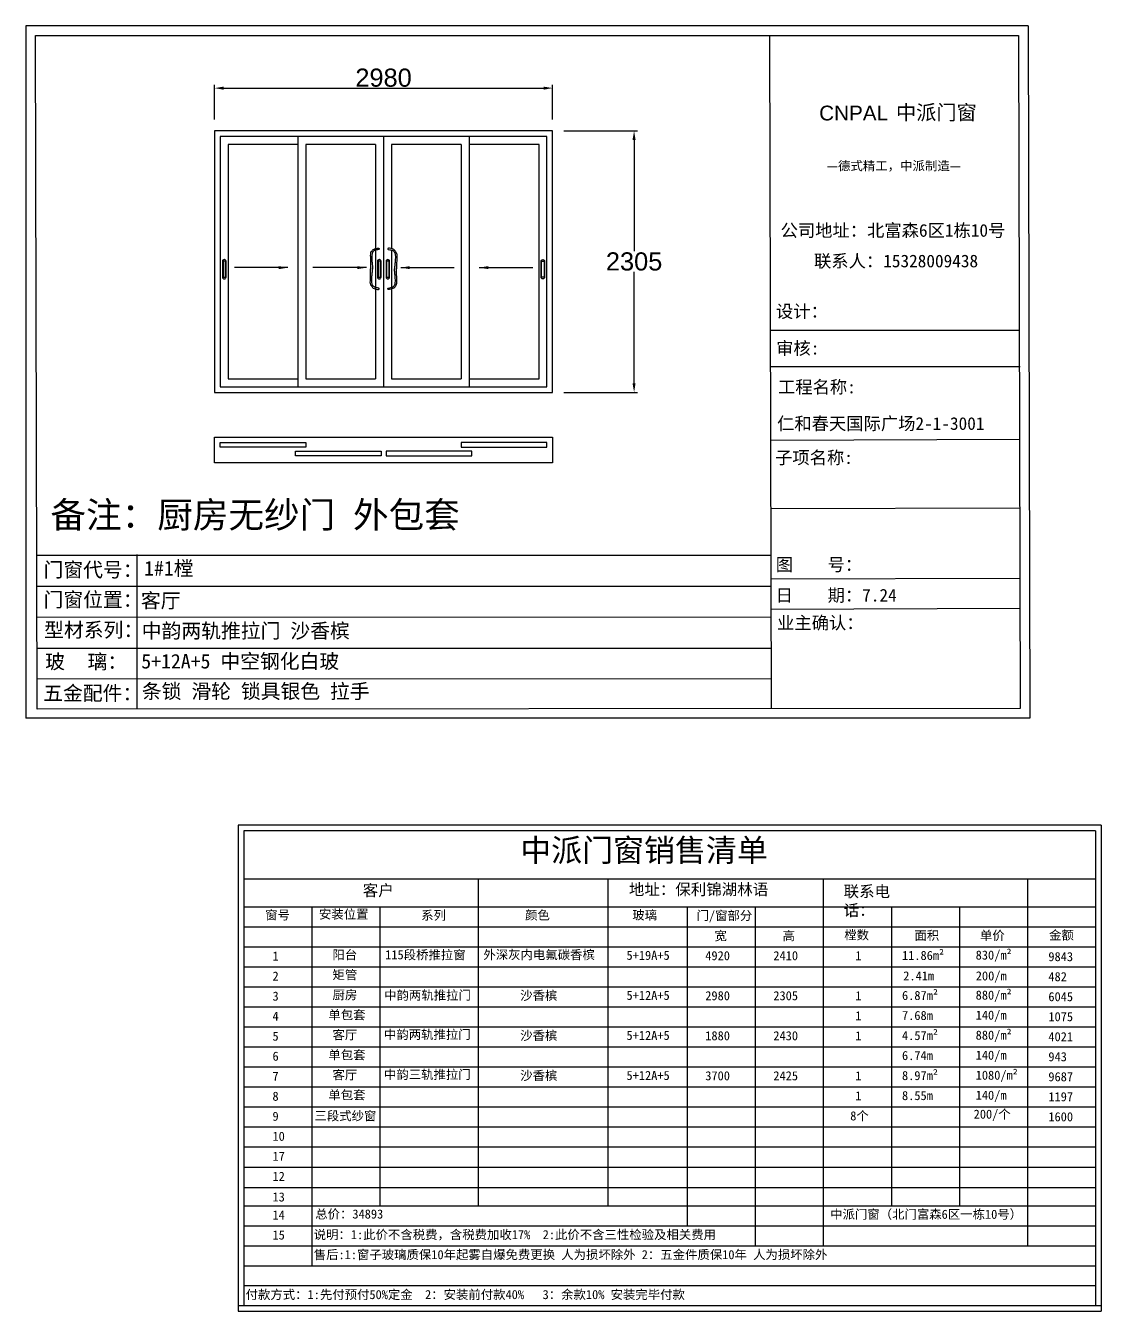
# Model space of a CAD drawing. Header units: inches. Extents: x -138455 to 599497, y -747149 to 13167.
# Drawn here: x 380457 to 389936, y -236700 to -225367 of the extents above; entities that cross this region are included whole.
import ezdxf

# ---------------------------------------------------------------- set-up
doc = ezdxf.new("R2010")
doc.units = ezdxf.units.IN
doc.header["$MEASUREMENT"] = 0
doc.header["$PDMODE"] = 35
doc.header["$PDSIZE"] = -3
doc.layers.add('0 @ 1', color=7, linetype='Continuous')
doc.styles.add('Annotative', font='arialbd.ttf')
doc.styles.add('MtXpl_', font='')
doc.styles.get("Standard").update_dxf_attribs({"font": 'arial.ttf'})
doc.styles.get('MtXpl_').set_extended_font_data('SimSun')
doc.dimstyles.get("Standard").update_dxf_attribs({"dimtxt": 80, "dimasz": 70, "dimexe": 40, "dimexo": 80, "dimgap": 0, "dimtad": 1, "dimtih": 1, "dimtoh": 1, "dimdec": 0, "dimzin": 0, "dimdsep": 46, "dimtxsty": 'Standard', "dimcen": 0.09, "dimadec": 0, "dimazin": 0, "dimtfac": 1, "dimtdec": 0, "dimtofl": 0, "dimtmove": 0, "dimatfit": 3, "dimfxl": 0, "dimtolj": 1, "dimtzin": 0, "dimarcsym": 0})

# ---------------------------------------------------------------- blocks, each defined once
blk = doc.blocks.new('*D1062')
at = {"color": 0, "lineweight": -2, "transparency": 16777216}
for p, q in [((382121, -226194), (382121, -225887)), ((382201, -225917), (385021, -225917)), ((385101, -226194), (385101, -225887))]:
    blk.add_line(p, q, dxfattribs=at)
at = {"color": 0, "transparency": 16777216}
for points in [[(382201, -225904), (382201, -225931), (382121, -225917)], [(385021, -225904), (385021, -225931), (385101, -225917)]]:
    blk.add_solid(points, dxfattribs=at)
at = {"layer": 'Defpoints', "color": 0, "transparency": 16777216}
for p in [(385101, -225917), (382121, -226294), (385101, -226294)]:
    blk.add_point(p, dxfattribs=at)
at = {"color": 0, "transparency": 16777216, "insert": (383611, -225826), "char_height": 160, "attachment_point": 5}
blk.add_mtext('\\A1;2980', dxfattribs=at)
blk = doc.blocks.new('*D1063')
at = {"color": 0, "lineweight": -2, "transparency": 16777216}
for p, q in [((385201, -226294), (385849, -226294)), ((385819, -226374), (385819, -227355)), ((385819, -228519), (385819, -227538)), ((385201, -228599), (385849, -228599))]:
    blk.add_line(p, q, dxfattribs=at)
at = {"color": 0, "transparency": 16777216}
for points in [[(385805, -226374), (385832, -226374), (385819, -226294)], [(385805, -228519), (385832, -228519), (385819, -228599)]]:
    blk.add_solid(points, dxfattribs=at)
at = {"layer": 'Defpoints', "color": 0, "transparency": 16777216}
for p in [(385101, -226294), (385101, -228599), (385819, -228599)]:
    blk.add_point(p, dxfattribs=at)
at = {"color": 0, "transparency": 16777216, "insert": (385819, -227446), "char_height": 160, "attachment_point": 5}
blk.add_mtext('\\A1;2305', dxfattribs=at)
blk = doc.blocks.new('123hhh')
for centre, radius, start, end in [((280706.3, -83231.5), 10, 16.4502, 30.1514), ((280724, -83285), 15, 176.7622, 183.2378), ((280706.3, -83338.5), 10, 329.8486, 343.5498)]:
    blk.add_arc(centre, radius, start, end)
for points, knots in [([(280691.5, -83211), (280688.9, -83210.6), (280685.3, -83210.1), (280685, -83215), (280689.9, -83216.5), (280695.6, -83216.9), (280703.8, -83219.4), (280710.5, -83226.2), (280712.5, -83239.1), (280711.7, -83253.6), (280710.7, -83267.6), (280709.5, -83277.4), (280709.2, -83282.1), (280709.1, -83284.2)], [0, 0, 0, 0, 6.082763, 8.582763, 11.318747, 19.461781, 26.725965, 36.438119, 46.233865, 64.642794, 80.276332, 88.205882, 94.390611, 94.390611, 94.390611, 94.390611]), ([(280714.9, -83226.5), (280712.4, -83222.1), (280706.8, -83213.8), (280697, -83212), (280691.5, -83211)], [0.93741, 0.93741, 0.93741, 0.93741, 13.606526, 29.417915, 29.417915, 29.417915, 29.417915]), ([(280715.8, -83228.7), (280716.2, -83230), (280717.4, -83234.2), (280716.8, -83248.6), (280716.7, -83266), (280716.7, -83280.5), (280716.7, -83285)], [1.197256, 1.197256, 1.197256, 1.197256, 5.358743, 14.155697, 44.084834, 57.684594, 57.684594, 57.684594, 57.684594]), ([(280691.5, -83359), (280688.9, -83359.4), (280685.3, -83359.9), (280685, -83355), (280689.9, -83353.5), (280695.6, -83353.1), (280703.8, -83350.6), (280710.5, -83343.8), (280712.5, -83330.9), (280711.7, -83316.4), (280710.7, -83302.4), (280709.5, -83292.6), (280709.2, -83287.9), (280709.1, -83285.8)], [0, 0, 0, 0, 6.082763, 8.582763, 11.318747, 19.461781, 26.725965, 36.438119, 46.233865, 64.642794, 80.276332, 88.205882, 94.390611, 94.390611, 94.390611, 94.390611]), ([(280715.8, -83341.3), (280716.2, -83340), (280717.4, -83335.8), (280716.8, -83321.4), (280716.7, -83304), (280716.7, -83289.5), (280716.7, -83285)], [1.197256, 1.197256, 1.197256, 1.197256, 5.358743, 14.155697, 44.084834, 57.684594, 57.684594, 57.684594, 57.684594]), ([(280714.9, -83343.5), (280712.4, -83347.9), (280706.8, -83356.2), (280697, -83358), (280691.5, -83359)], [0.93741, 0.93741, 0.93741, 0.93741, 13.606526, 29.417915, 29.417915, 29.417915, 29.417915])]:
    blk.add_open_spline(points, degree=3, knots=knots)

msp = doc.modelspace()

# ---------------------------------------------------------------- linework, layer by layer
for p, q in [((389292.4, -225367.3), (380457.4, -225367)), ((380457.4, -225367), (380457.4, -231472.5)), ((389292.4, -225367.3), (389307.9, -231472.5)), ((380542.7, -225452.1), (389207.3, -225452.3)), ((380558.2, -231391.7), (380542.7, -225452.1)), ((387012.6, -225452.3), (387027.8, -231387.2)), ((389207.3, -225452.3), (389222.8, -231387.2)), ((387012.3, -225631.5), (387012.3, -225631.7)), ((385051, -226344), (382171, -226344)), ((382171, -226344), (382171, -228549)), ((382241, -226414), (382241, -228479)), ((382856, -226414), (382241, -226414)), ((382856, -226344), (382856, -228549)), ((382926, -226414), (382926, -228479)), ((383541, -226414), (382926, -226414)), ((383541, -226414), (383541, -228479)), ((383611, -226344), (383611, -228549)), ((383681, -226414), (383681, -227331.3)), ((384296, -226414), (383681, -226414)), ((384296, -226414), (384296, -228479)), ((384366, -226344), (384366, -228549)), ((384981, -226414), (384366, -226414)), ((384981, -228479), (384981, -226414)), ((385051, -228549), (385051, -226344)), ((383681, -227344.5), (383681, -227674.8)), ((383681, -227688), (383681, -228479)), ((387020.1, -228050.2), (389215, -228050.5)), ((387027.4, -228372.2), (389222.3, -228372.4)), ((382171, -228549), (385051, -228549)), ((382241, -228479), (382856, -228479)), ((382926, -228479), (383541, -228479)), ((383681, -228479), (384296, -228479)), ((384366, -228479), (384981, -228479)), ((387022.9, -229019.1), (389217.7, -229012.7)), ((387023.7, -229622.4), (389218.6, -229615.9)), ((380557.3, -230034.9), (387023.9, -230035.1)), ((381437.1, -230028.2), (381437.5, -231385.6)), ((387024.5, -230244), (389219.4, -230237.5)), ((380557.5, -230307.4), (387024.7, -230306.2)), ((387025.3, -230508.9), (389220.2, -230502.5)), ((380557.7, -230580), (387025.5, -230578.8)), ((380557.9, -230852.7), (387026.3, -230852.9)), ((380558, -231123.3), (387027.8, -231120.8)), ((389222.8, -231387.2), (380558.2, -231391.7)), ((389307.9, -231472.5), (380457.4, -231472.5)), ((389936.2, -232414), (382329.1, -232414)), ((382329.1, -232414), (382329.1, -236699.8)), ((389936.2, -232414), (389936.2, -236699.8)), ((389886.2, -232464), (382379.1, -232464)), ((382379.1, -232464), (382379.1, -236649.8)), ((389886.2, -232464), (389886.2, -236649.8)), ((389886.2, -232890.3), (382379.1, -232890.3)), ((384443.7, -232890.3), (384443.7, -235768.8)), ((385586.2, -232890.3), (385586.2, -235251.5)), ((387486.2, -232890.3), (387486.2, -236121.8)), ((389286.2, -232890.3), (389286.2, -234722)), ((382379.1, -233133.8), (389886.2, -233133.8)), ((382979.1, -233133.8), (382979.1, -234722)), ((383579.1, -233133.8), (383579.1, -234722)), ((386286.2, -233133.8), (386286.2, -235251.5)), ((386886.2, -233133.8), (386886.2, -236121.8)), ((388086.2, -233133.8), (388086.2, -235768.8)), ((388686.2, -233133.8), (388686.2, -234722)), ((382379.1, -233310.3), (389886.2, -233310.3)), ((382379.1, -233486.7), (389886.2, -233486.7)), ((382379.1, -233663.2), (389886.2, -233663.2)), ((382379.1, -233839.7), (389886.2, -233839.7)), ((382379.1, -234016.2), (389886.2, -234016.2)), ((382379.1, -234192.6), (389886.2, -234192.6)), ((382379.1, -234369.1), (389886.2, -234369.1)), ((382379.1, -234545.6), (389886.2, -234545.6)), ((382379.1, -234722), (389886.2, -234722)), ((382979.1, -234722), (382979.1, -235427.9)), ((383579.1, -234722), (383579.1, -235251.5)), ((388686.2, -234722), (388686.2, -235768.8)), ((389286.2, -234722), (389286.2, -236121.8)), ((382379.1, -234898.5), (389886.2, -234898.5)), ((382379.1, -235075), (389886.2, -235075)), ((382379.1, -235251.5), (389886.2, -235251.5)), ((383579.1, -235251.5), (383579.1, -235768.8)), ((385586.2, -235251.5), (385586.2, -235768.8)), ((386286.2, -235251.5), (386286.2, -235945.3)), ((382379.1, -235427.9), (389886.2, -235427.9)), ((382979.1, -235427.9), (382979.1, -236297.8)), ((382379.1, -235609.7), (389886.2, -235609.7)), ((382379.1, -235768.8), (389886.2, -235768.8)), ((382379.1, -235945.3), (389886.2, -235945.3)), ((382379.1, -236121.8), (389886.2, -236121.8)), ((382379.1, -236297.8), (389886.2, -236297.8)), ((382379.1, -236473.8), (389886.2, -236473.8)), ((382329.1, -236649.8), (389936.2, -236649.8)), ((382329.1, -236699.8), (389936.2, -236699.8))]:
    msp.add_line(p, q)
for points in [[(382121, -228599), (385101, -228599), (385101, -226294), (382121, -226294)], [(382218.7, -227443.2), (382196, -227443.2), (382196, -227583.8), (382218.7, -227583.8)], [(382218.7, -227443.2), (382196, -227443.2), (382196, -227583.8), (382218.7, -227583.8)], [(383585, -227443.2), (383562.3, -227443.2), (383562.3, -227583.8), (383585, -227583.8)], [(383585, -227443.2), (383562.3, -227443.2), (383562.3, -227583.8), (383585, -227583.8)], [(383660.3, -227443.2), (383637.6, -227443.2), (383637.6, -227583.8), (383660.3, -227583.8)], [(383660.3, -227443.2), (383637.6, -227443.2), (383637.6, -227583.8), (383660.3, -227583.8)], [(385003.3, -227443.2), (385026, -227443.2), (385026, -227583.8), (385003.3, -227583.8)], [(385003.3, -227443.2), (385026, -227443.2), (385026, -227583.8), (385003.3, -227583.8)], [(382121, -228992.8), (385101, -228992.8), (385101, -229218.9), (382121, -229218.9)], [(382171, -229041.1), (382926, -229041.1), (382926, -229081.1), (382171, -229081.1)], [(382834.4, -229118.6), (383589.4, -229118.6), (383589.4, -229158.6), (382834.4, -229158.6)], [(384388.9, -229118.6), (383633.9, -229118.6), (383633.9, -229158.6), (384388.9, -229158.6)], [(385051, -229041.1), (384296, -229041.1), (384296, -229081.1), (385051, -229081.1)]]:
    msp.add_lwpolyline(points, close=True)
for points in [[(382208, -227428.6), (382206.2, -227428.6, 0.4142136), (382191.3, -227443.5), (382191.3, -227583.1, 0.4142136), (382206.2, -227598), (382208, -227598, 0.4142136), (382222.9, -227583.1), (382222.9, -227443.5, 0.4142136)], [(382208, -227428.6), (382206.2, -227428.6, 0.4142136), (382191.3, -227443.5), (382191.3, -227583.1, 0.4142136), (382206.2, -227598), (382208, -227598, 0.4142136), (382222.9, -227583.1), (382222.9, -227443.5, 0.4142136)], [(383574.3, -227428.6), (383572.5, -227428.6, 0.4142136), (383557.6, -227443.5), (383557.6, -227583.1, 0.4142136), (383572.5, -227598), (383574.3, -227598, 0.4142136), (383589.2, -227583.1), (383589.2, -227443.5, 0.4142136)], [(383574.3, -227428.6), (383572.5, -227428.6, 0.4142136), (383557.6, -227443.5), (383557.6, -227583.1, 0.4142136), (383572.5, -227598), (383574.3, -227598, 0.4142136), (383589.2, -227583.1), (383589.2, -227443.5, 0.4142136)], [(383649.5, -227428.6), (383647.8, -227428.6, 0.4142136), (383632.9, -227443.5), (383632.9, -227583.1, 0.4142136), (383647.8, -227598), (383649.5, -227598, 0.4142136), (383664.5, -227583.1), (383664.5, -227443.5, 0.4142136)], [(383649.5, -227428.6), (383647.8, -227428.6, 0.4142136), (383632.9, -227443.5), (383632.9, -227583.1, 0.4142136), (383647.8, -227598), (383649.5, -227598, 0.4142136), (383664.5, -227583.1), (383664.5, -227443.5, 0.4142136)], [(385014.1, -227428.6), (385015.8, -227428.6, -0.4142136), (385030.7, -227443.5), (385030.7, -227583.1, -0.4142136), (385015.8, -227598), (385014.1, -227598, -0.4142136), (384999.1, -227583.1), (384999.1, -227443.5, -0.4142136)], [(385014.1, -227428.6), (385015.8, -227428.6, -0.4142136), (385030.7, -227443.5), (385030.7, -227583.1, -0.4142136), (385015.8, -227598), (385014.1, -227598, -0.4142136), (384999.1, -227583.1), (384999.1, -227443.5, -0.4142136)]]:
    msp.add_lwpolyline(points, format="xyb", close=True)

# ---------------------------------------------------------------- block references
at = {"yscale": 2.457178888009928, "zscale": 2.457178888009928}
for p, xscale in [((1073266.8, -22863.5), -2.457178888009928), ((-306044.8, -22863.5), 2.457178888009928)]:
    msp.add_blockref('123hhh', p, dxfattribs=dict(at, xscale=xscale))

# ---------------------------------------------------------------- texts
msp.add_text('CNPAL', height=130.44).set_placement((387449.9, -226202.1))
at = {"style": 'MtXpl_'}
for s, height, p in [('中派门窗', 130.44, (388127.2, -226196.7)), ('—德式精工，中派制造—', 80.268, (387518.1, -226641.8)), ('公司地址：北富森6区1栋10号', 111.776, (387109.6, -227227.2)), ('联系人：15328009438', 111.776, (387404.5, -227496.8)), ('设计：', 111.78, (387069.3, -227941)), ('审核:', 111.78, (387071.1, -228265.7)), ('工程名称:', 111.78, (387086.9, -228607.6)), ('仁和春天国际广场2-1-3001', 111.776, (387078.7, -228929.7)), ('子项名称:', 111.78, (387060.9, -229230)), ('图    号：', 111.78, (387067.2, -230173)), ('日    期：7.24', 111.776, (387067.5, -230443.3)), ('业主确认：', 111.78, (387079.3, -230686.6))]:
    msp.add_text(s, height=height, dxfattribs=at).set_placement(p)
at = {"insert": (380675.3, -229563.3), "char_height": 230, "attachment_point": 1, "style": 'MtXpl_'}
msp.add_mtext_dynamic_manual_height_columns('{\\fSimSun|b1|i0|c134|p2;备注：厨房无纱门 外包套}', width=5156.596, gutter_width=903.5, heights=[0], dxfattribs=at)
at = {"layer": '0 @ 1', "style": 'Annotative'}
for s, p in [('门窗代号：', (380614.2, -230226.7)), ('门窗位置：', (380614.2, -230490.5)), ('型材系列：', (380619.6, -230757)), ('玻    璃：', (380628.5, -231036.4)), ('五金配件：', (380611, -231314.8))]:
    msp.add_text(s, height=128.05, dxfattribs=at).set_placement(p)
at = {"layer": '0 @ 1', "attachment_point": 1, "style": 'Annotative'}
for s, width, insert, char_height in [('{\\fSimSun|b1|i0|c134|p2;1#1樘}', 4396.385, (381500.9, -230085.6), 128.052), ('{\\fSimSun|b1|i0|c134|p2;客厅  }', 4396.385, (381472.3, -230370.9), 128.052), ('{\\fSimSun|b1|i0|c134|p2;中韵两轨推拉门 沙香槟}', 4396.385, (381479.7, -230636.7), 128.052), ('{\\fSimSun|b1|i0|c134|p2;5+12A+5 中空钢化白玻 }', 5972.399, (381475.6, -230905.3), 128.052), ('{\\fSimSun|b1|i0|c134|p2;条锁 滑轮 锁具银色 拉手}', 5156.596, (381480.5, -231169.9), 128.052), ('{\\fSimSun|b1|i0|c134|p2;中派门窗销售清单}', 2676.689, (384815.3, -232535), 200), ('{\\fSimSun|b1|i0|c134|p2;客户}', 485.592, (383428, -232939), 100), ('{\\fSimSun|b1|i0|c134|p2;地址：保利锦湖林语}', 1564.514, (385773.2, -232930.5), 100), ('{\\fSimSun|b1|i0|c134|p2;联系电话：}', 603.897, (387665.8, -232948), 100), ('{\\fSimSun|b1|i0|c134|p2;窗号}', 485.592, (382567.8, -233166.4), 80), ('{\\fSimSun|b1|i0|c134|p2;安装位置}', 485.592, (383041.6, -233159.3), 80), ('{\\fSimSun|b1|i0|c134|p2;系列}', 485.592, (383942.5, -233168.6), 80), ('{\\fSimSun|b1|i0|c134|p2;颜色}', 485.592, (384858.4, -233166.6), 80), ('{\\fSimSun|b1|i0|c134|p2;玻璃}', 485.592, (385803, -233166.6), 80), ('{\\fSimSun|b1|i0|c134|p2;门/窗部分}', 603.897, (386369.3, -233170.6), 80), ('{\\fSimSun|b1|i0|c134|p2;宽}', 603.897, (386527.8, -233349.3), 80), ('{\\fSimSun|b1|i0|c134|p2;高}', 603.897, (387127.8, -233349.3), 80), ('{\\fSimSun|b1|i0|c134|p2;樘数}', 603.897, (387671.1, -233342.3), 80), ('{\\fSimSun|b1|i0|c134|p2;面积}', 603.897, (388289.6, -233346.2), 80), ('{\\fSimSun|b1|i0|c134|p2;单价}', 603.897, (388867.3, -233346.2), 80), ('{\\fSimSun|b1|i0|c134|p2;金额}', 603.897, (389476, -233343.4), 80), ('{\\fSimSun|b1|i0|c134|p2;1}', 485.592, (382632.1, -233528.7), 80), ('{\\fSimSun|b1|i0|c134|p2;阳台}', 921.091, (383161.1, -233517), 80), ('{\\fSimSun|b1|i0|c134|p2;115段桥推拉窗}', 921.091, (383625.2, -233517), 80), ('{\\fSimSun|b1|i0|c134|p2;外深灰内电氟碳香槟}', 1110.355, (384490.9, -233516.2), 80), ('{\\fSimSun|b1|i0|c134|p2;5+19A+5}', 753.781, (385751.9, -233522), 80), ('{\\fSimSun|b1|i0|c134|p2;4920}', 753.781, (386446.1, -233524.9), 80), ('{\\fSimSun|b1|i0|c134|p2;2410}', 753.781, (387046.1, -233524.9), 80), ('{\\fSimSun|b1|i0|c134|p2;1}', 753.781, (387768.6, -233525.2), 80), ('{\\fSimSun|b1|i0|c134|p2;11.86m²}', 753.781, (388179.9, -233522.7), 80), ('{\\fSimSun|b1|i0|c134|p2;830/m²}', 753.781, (388829.1, -233519.6), 80), ('{\\fSimSun|b1|i0|c134|p2;9843}', 753.781, (389469.9, -233533.2), 80), ('{\\fSimSun|b1|i0|c134|p2;矩管}', 921.091, (383161.1, -233693.4), 80), ('{\\fSimSun|b1|i0|c134|p2;2}', 485.592, (382632.1, -233705.1), 80), ('{\\fSimSun|b1|i0|c134|p2;2.41m}', 753.781, (388190.9, -233703.1), 80), ('{\\fSimSun|b1|i0|c134|p2;200/m}', 753.781, (388830.1, -233703.1), 80), ('{\\fSimSun|b1|i0|c134|p2;482}', 753.781, (389469.9, -233709.7), 80), ('{\\fSimSun|b1|i0|c134|p2;3}', 485.592, (382632.1, -233881.6), 80), ('{\\fSimSun|b1|i0|c134|p2;厨房}', 921.091, (383161.1, -233869.9), 80), ('{\\fSimSun|b1|i0|c134|p2;中韵两轨推拉门}', 921.091, (383616.7, -233873.3), 80), ('{\\fSimSun|b1|i0|c134|p2;沙香槟}', 1110.355, (384815.3, -233875.1), 80), ('{\\fSimSun|b1|i0|c134|p2;5+12A+5}', 753.781, (385751.9, -233874.9), 80), ('{\\fSimSun|b1|i0|c134|p2;2980}', 753.781, (386446.1, -233877.8), 80), ('{\\fSimSun|b1|i0|c134|p2;2305}', 753.781, (387046.1, -233877.8), 80), ('{\\fSimSun|b1|i0|c134|p2;1}', 753.781, (387768.6, -233878.1), 80), ('{\\fSimSun|b1|i0|c134|p2;6.87m²}', 753.781, (388179.9, -233875.7), 80), ('{\\fSimSun|b1|i0|c134|p2;880/m²}', 753.781, (388829.1, -233872.6), 80), ('{\\fSimSun|b1|i0|c134|p2;6045}', 753.781, (389469.9, -233886.2), 80), ('{\\fSimSun|b1|i0|c134|p2;4}', 485.592, (382632.1, -234058.1), 80), ('{\\fSimSun|b1|i0|c134|p2;单包套}', 921.091, (383124.6, -234046.4), 80), ('{\\fSimSun|b1|i0|c134|p2;1}', 753.781, (387768.6, -234054.6), 80), ('{\\fSimSun|b1|i0|c134|p2;7.68m}', 753.781, (388179.9, -234052.2), 80), ('{\\fSimSun|b1|i0|c134|p2;140/m}', 753.781, (388829.1, -234049), 80), ('{\\fSimSun|b1|i0|c134|p2;1075}', 753.781, (389469.9, -234062.6), 80), ('{\\fSimSun|b1|i0|c134|p2;5}', 485.592, (382632.1, -234234.6), 80), ('{\\fSimSun|b1|i0|c134|p2;客厅}', 921.091, (383161.1, -234222.8), 80), ('{\\fSimSun|b1|i0|c134|p2;中韵两轨推拉门}', 921.091, (383614.6, -234219.3), 80), ('{\\fSimSun|b1|i0|c134|p2;沙香槟}', 1110.355, (384815.3, -234228.1), 80), ('{\\fSimSun|b1|i0|c134|p2;5+12A+5}', 753.781, (385751.9, -234227.9), 80), ('{\\fSimSun|b1|i0|c134|p2;1880}', 753.781, (386446.1, -234230.8), 80), ('{\\fSimSun|b1|i0|c134|p2;2430}', 753.781, (387046.1, -234230.8), 80), ('{\\fSimSun|b1|i0|c134|p2;1}', 753.781, (387768.6, -234231.1), 80), ('{\\fSimSun|b1|i0|c134|p2;4.57m²}', 753.781, (388179.9, -234228.6), 80), ('{\\fSimSun|b1|i0|c134|p2;880/m²}', 753.781, (388829.1, -234225.5), 80), ('{\\fSimSun|b1|i0|c134|p2;4021}', 753.781, (389469.9, -234239.1), 80), ('{\\fSimSun|b1|i0|c134|p2;6}', 485.592, (382632.1, -234411), 80), ('{\\fSimSun|b1|i0|c134|p2;单包套}', 921.091, (383124.6, -234399.3), 80), ('{\\fSimSun|b1|i0|c134|p2;6.74m}', 753.781, (388179.9, -234405.1), 80), ('{\\fSimSun|b1|i0|c134|p2;140/m}', 753.781, (388829.1, -234402), 80), ('{\\fSimSun|b1|i0|c134|p2;943}', 753.781, (389469.9, -234415.6), 80), ('{\\fSimSun|b1|i0|c134|p2;客厅}', 921.091, (383161.1, -234575.8), 80), ('{\\fSimSun|b1|i0|c134|p2;中韵三轨推拉门}', 921.091, (383614.6, -234572.2), 80), ('{\\fSimSun|b1|i0|c134|p2;沙香槟}', 1110.355, (384815.3, -234581), 80), ('{\\fSimSun|b1|i0|c134|p2;5+12A+5}', 753.781, (385751.9, -234580.8), 80), ('{\\fSimSun|b1|i0|c134|p2;3700}', 753.781, (386446.1, -234583.7), 80), ('{\\fSimSun|b1|i0|c134|p2;2425}', 753.781, (387046.1, -234583.7), 80), ('{\\fSimSun|b1|i0|c134|p2;1}', 753.781, (387768.6, -234584), 80), ('{\\fSimSun|b1|i0|c134|p2;8.97m²}', 753.781, (388179.9, -234581.6), 80), ('{\\fSimSun|b1|i0|c134|p2;1080/m²}', 753.781, (388829.1, -234578.5), 80), ('{\\fSimSun|b1|i0|c134|p2;7}', 485.592, (382632.1, -234587.5), 80), ('{\\fSimSun|b1|i0|c134|p2;9687}', 753.781, (389469.9, -234592.1), 80), ('{\\fSimSun|b1|i0|c134|p2;8}', 485.592, (382632.1, -234764), 80), ('{\\fSimSun|b1|i0|c134|p2;单包套}', 921.091, (383124.6, -234752.2), 80), ('{\\fSimSun|b1|i0|c134|p2;1}', 753.781, (387768.6, -234760.5), 80), ('{\\fSimSun|b1|i0|c134|p2;8.55m}', 753.781, (388179.9, -234758), 80), ('{\\fSimSun|b1|i0|c134|p2;140/m}', 753.781, (388829.1, -234754.9), 80), ('{\\fSimSun|b1|i0|c134|p2;1197}', 753.781, (389469.9, -234768.5), 80), ('{\\fSimSun|b1|i0|c134|p2;三段式纱窗}', 921.091, (383002, -234936.6), 80), ('{\\fSimSun|b1|i0|c134|p2;8个}', 753.781, (387723.7, -234937), 80), ('{\\fSimSun|b1|i0|c134|p2;200/个}', 753.781, (388811.4, -234922), 80), ('{\\fSimSun|b1|i0|c134|p2;9}', 485.592, (382632.1, -234940.4), 80), ('{\\fSimSun|b1|i0|c134|p2;1600}', 753.781, (389469.9, -234945), 80), ('{\\fSimSun|b1|i0|c134|p2;10}', 485.592, (382632.1, -235116.9), 80), ('{\\fSimSun|b1|i0|c134|p2;17}', 485.592, (382632.1, -235293.4), 80), ('{\\fSimSun|b1|i0|c134|p2;12}', 485.592, (382632.1, -235469.9), 80), ('{\\fSimSun|b1|i0|c134|p2;13}', 485.592, (382632.1, -235651.6), 80), ('{\\fSimSun|b1|i0|c134|p2;14}', 485.592, (382632.1, -235810.8), 80), ('{\\fSimSun|b1|i0|c134|p2;总价：34893}', 2423.77, (383008.8, -235802), 80), ('{\\fSimSun|b1|i0|c134|p2;中派门窗（北门富森6区一栋10号）}', 1756.126, (387547, -235804.4), 80), ('{\\fSimSun|b1|i0|c134|p2;15}', 485.592, (382632.1, -235987.2), 80), ('{\\fSimSun|b1|i0|c134|p2;说明：1:此价不含税费，含税费加收17%  2:此价不含三性检验及相关费用}', 3920.385, (382995.4, -235983.8), 80), ('{\\fSimSun|b1|i0|c134|p2;售后:1:窗子玻璃质保10年起雾自爆免费更换 人为损坏除外 2：五金件质保10年 人为损坏除外  }', 6510.182, (382995.4, -236160.2), 80), ('{\\fSimSun|b1|i0|c134|p2;付款方式：1:先付预付50%定金  2：安装前付款40%   3：余款10% 安装完毕付款}', 6510.182, (382395.4, -236512.2), 80)]:
    msp.add_mtext_dynamic_manual_height_columns(s, width=width, gutter_width=903.5, heights=[0], dxfattribs=dict(at, insert=insert, char_height=char_height))

# ---------------------------------------------------------------- dimensions: what is measured, and where the dimension line sits
dim = msp.add_linear_dim(base=(385101, -225917.4), p1=(382121, -226294), p2=(385101, -226294), dimstyle='Standard', override={"dimtxt": 160, "dimasz": 80, "dimexe": 30, "dimexo": 100, "dimgap": 10})
dim.commit()
dim.dimension.update_dxf_attribs({"geometry": '*D1062', "text_midpoint": (383611, -225917.4), "dimtype": 160})
dim = msp.add_linear_dim(base=(385818.6, -228599), p1=(385101, -226294), p2=(385101, -228599), angle=90, dimstyle='Standard', override={"dimtxt": 160, "dimasz": 80, "dimexe": 30, "dimexo": 100, "dimgap": 10})
dim.commit()
dim.dimension.update_dxf_attribs({"geometry": '*D1063', "text_midpoint": (385818.6, -227446.5)})

# ---------------------------------------------------------------- leaders
for points in [[(382768, -227499.6), (382296.4, -227499.6)], [(383459.9, -227499.6), (382988.3, -227499.6)], [(383762.1, -227499.6), (384233.7, -227499.6)], [(384454, -227499.6), (384925.6, -227499.6)]]:
    msp.add_leader(points, dimstyle='Standard', override={"dimtxt": 160, "dimasz": 80, "dimexe": 30, "dimexo": 100, "dimgap": 10, "dimtad": 0})

doc.saveas('drawing.dxf')
